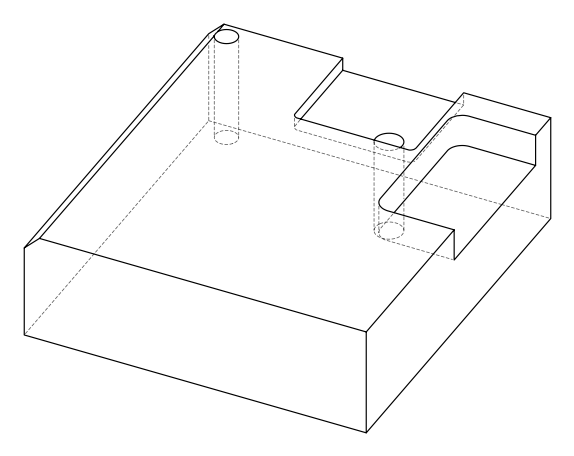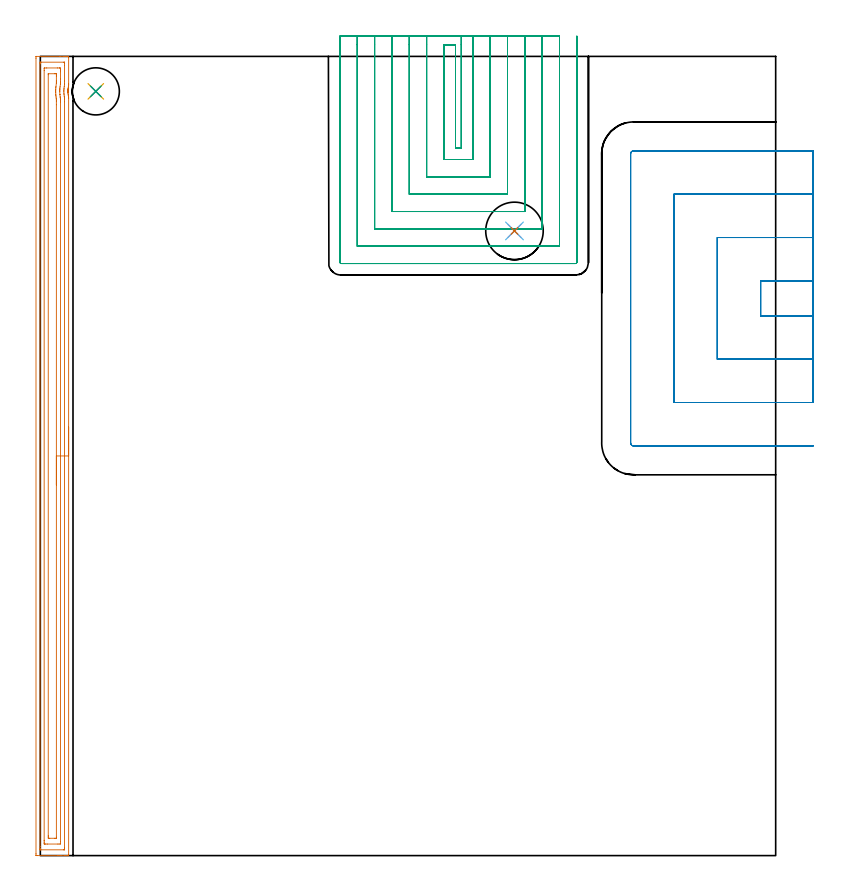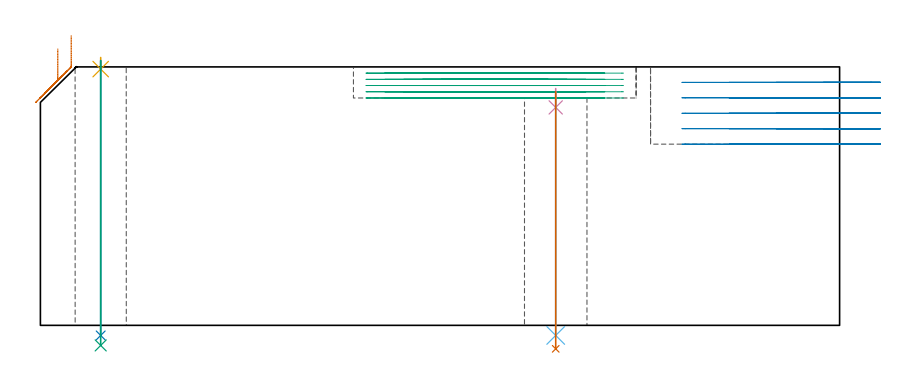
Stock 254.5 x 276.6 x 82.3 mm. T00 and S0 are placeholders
(PLAN: 9 operations, 7 tool changes, 38.2 min)
(1 AREA_MILL | FG_CHAMFER_SURFACE | UGT0205_001 | 9.13 min | 17659 mm3)
(2 MILL_SLOT | SLOT_PARTIAL_RECTANGULAR | UGT0201_136 | Follow Part, ap 5, ae 75% | 9.23 min | 179551 mm3)
(3 MILL_SLOT_1 | SLOT_PARTIAL_RECTANGULAR_1 | NXT0201_009 | Follow Part, ap 2, ae 75% | 18.45 min | 67374 mm3)
(4 SPOT_DRILL | STEP1HOLE | NXT0321_9005460120000 | 0.05 min | 180 mm3)
(5 SPOT_DRILL_1 | STEP1HOLE_1 | NXT0321_9005460120000 | 0.03 min | 0 mm3)
(6 DRILL_THROUGH_HOLE_INTO_CENTER | STEP1HOLE | NXT0301_065 | 0.31 min | 4891 mm3)
(7 DRILL_TO_ENLARGE_THROUGH_HOLE | STEP1HOLE | UGT0301_265 | 0.33 min | 17441 mm3)
(8 DRILL_THROUGH_HOLE_INTO_CENTER_1 | STEP1HOLE_1 | NXT0301_065 | 0.35 min | 5696 mm3)
(9 DRILL_TO_ENLARGE_THROUGH_HOLE_1 | STEP1HOLE_1 | UGT0301_287 | 0.36 min | 11457 mm3)
(TOOL UGT0205_001 | Chamfer Mill 20 x 3 x 45 deg. | D20 FL50 Z2)
(TOOL UGT0201_136 | Carbide End Mill 20.0 | D20 FL30 Z4)
(TOOL NXT0201_009 | ENDMILL 8mm [2P460-0800-NA 1630] | D8 FL26 Z6)
(TOOL NXT0321_9005460120000 | NC Spot Drill, 142deg, 12mm, Carbide, Uncoated | D12 PA142 FL30 Z2)
(TOOL NXT0301_065 | Carbide Drill 9.4mm [860.1-0940-075A1-MM 2214] | D9.4 PA140 FL98 Z2)
(TOOL UGT0301_265 | Twist Drill 19.9 mm | D19.9 PA118 FL140 Z2)
(TOOL UGT0301_287 | Twist Drill 16.3 mm | D16.3 PA118 FL125 Z2)
(OP 1 AREA_MILL)
G17 G21 G94 G90
T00 M6
G54
G17 G0 G90 X9.796 Y148.318 S1061 M3
G43 Z92.3 H0
Z92.296
G94 G1 Y148.28 Z91.425 F250.
Y148.166 Z90.56
Y147.977 Z89.708
Y147.714 Z88.876
Y147.381 Z88.07
Y146.978 Z87.296
Y146.509 Z86.561
Y145.978 Z85.869
Y145.388 Z85.225
X9.797 Y144.745 Z84.636
Y144.053 Z84.105
Y143.317 Z83.636
Y142.544 Z83.233
Y141.738 Z82.9
Y140.906 Z82.637
Y140.054 Z82.449
Y139.189 Z82.335
Y138.317 Z82.297
X9.8 Y0.178 Z82.3
X9.804 Y0.01 Z82.295
X9.646 Y0.003 Z82.138
X9.487 Y0. Z81.987
X9.241 Z81.74
X8.535 Z81.03
X7.305 Z79.802
X6.781 Z79.275
X6.166 Z78.661
X-1.112 Z71.386
X-1.377 Y0.003 Z71.121
X-1.492 Y0.01 Z71.006
X-1.499 Y0.128 Z70.999
X-1.5 Y0.627 Z71.
Y275.973
X-1.495 Y276.476 Z71.003
X-1.492 Y276.59 Z71.006
X-1.374 Y276.6 Z71.124
X6.781 Z79.275
X8.182 Z80.678
X8.535 Z81.03
X9.241 Z81.74
X9.488 Z81.987
X9.646 Y276.597 Z82.138
X9.797 Y276.59 Z82.289
X9.8 Y276.42 Z82.3
X9.799 Y267.031 Z82.299
X9.8 Y266.947 Z82.298
X9.785 Y266.498 Z82.275
X9.746 Y266.274 Z82.244
X9.703 Y266.054 Z82.202
X9.675 Y265.904 Z82.174
X9.622 Y265.533 Z82.122
X9.615 Y265.463 Z82.115
X9.595 Y265.245 Z82.089
X9.586 Y265.161 Z82.081
X9.576 Y264.969 Z82.07
X9.57 Y264.844 Z82.063
X9.562 Y264.714 Z82.057
Y264.667 Z82.058
X9.564 Y264.506 Z82.053
Y264.351 Z82.054
X9.563 Y264.267 Z82.058
X9.564 Y264.237 Z82.06
X9.57 Y264.153 Z82.063
X9.574 Y264.056 Z82.07
X9.587 Y263.82 Z82.085
X9.634 Y263.374 Z82.133
X9.675 Y263.097 Z82.174
X9.737 Y262.788 Z82.236
X9.768 Y262.64 Z82.267
X9.786 Y262.558 Z82.284
X9.787 Y262.48 Z82.286
X9.794 Y262.037 Z82.293
X9.797 Y138.317 Z82.297
X8.382 Z80.882
X8.385 Y2.567 Z80.885
X8.384 Y2.415 Z80.884
X8.379 Y2.045 Z80.879
X8.375 Y2.01 Z80.875
X8.309 Y2.006 Z80.809
X8.2 Y2.002 Z80.7
X8.064 Y2. Z80.564
X0.172 Y2.001 Z72.672
X-0.017 Y2.004 Z72.483
X-0.05 Y2.008 Z72.45
X-0.079 Y2.013 Z72.421
X-0.08 Y2.056 Z72.42
X-0.084 Y2.262 Z72.416
X-0.085 Y2.415 Z72.415
X-0.086 Y3.157 Z72.414
X-0.085 Y274.033 Z72.415
X-0.084 Y274.185 Z72.416
X-0.079 Y274.555 Z72.421
X-0.075 Y274.59 Z72.425
X-0.009 Y274.594 Z72.491
X0.1 Y274.598 Z72.6
X0.236 Y274.6 Z72.736
X8.128 Y274.599 Z80.628
X8.316 Y274.596 Z80.816
X8.35 Y274.592 Z80.85
X8.379 Y274.587 Z80.879
X8.38 Y274.544 Z80.88
X8.384 Y274.339 Z80.884
X8.385 Y274.185 Z80.885
X8.386 Y273.443 Z80.886
X8.385 Y268.08 Z80.885
Y267.927
X8.383 Y267.188 Z80.883
X8.38 Y267.033 Z80.88
X8.374 Y266.85 Z80.874
X8.273 Y266.139 Z80.773
X8.205 Y265.582 Z80.705
X8.177 Y265.245 Z80.677
X8.152 Y264.741 Z80.652
Y264.351
X8.174 Y263.825 Z80.674
X8.201 Y263.457 Z80.701
X8.277 Y262.827 Z80.777
X8.315 Y262.563 Z80.815
X8.372 Y262.194 Z80.872
X8.378 Y261.83 Z80.878
X8.379 Y261.669 Z80.879
Y260.934
X8.382 Y138.317 Z80.882
X6.968 Z79.468
X6.971 Y4.903 Z79.471
X6.966 Y4.203 Z79.466
X6.964 Y4.016 Z79.464
X6.781 Y4.01 Z79.281
X6.102 Y4.001 Z78.602
X2.396 Y4. Z74.896
X1.716 Y4.003 Z74.216
X1.519 Y4.009 Z74.019
X1.335 Y4.018 Z73.835
X1.332 Y4.203 Z73.832
X1.33 Y4.396 Z73.83
X1.329 Y5.097 Z73.829
X1.328 Y5.291 Z73.828
X1.329 Y271.697 Z73.829
X1.334 Y272.397 Z73.834
X1.335 Y272.584 Z73.835
X1.519 Y272.59 Z74.019
X2.198 Y272.599 Z74.698
X5.904 Y272.6 Z78.404
X6.585 Y272.597 Z79.085
X6.781 Y272.59 Z79.281
X6.964 Y272.582 Z79.464
X6.968 Y272.397 Z79.468
X6.97 Y272.205 Z79.47
X6.971 Y271.503 Z79.471
Y271.309
Y268.821
Y268.628
X6.969 Y267.927 Z79.469
X6.967 Y267.737 Z79.467
X6.953 Y267.033 Z79.453
X6.826 Y266.093 Z79.326
X6.781 Y265.664 Z79.281
X6.754 Y265.272 Z79.254
X6.753 Y265.245 Z79.253
X6.74 Y264.823 Z79.24
X6.733 Y264.4 Z79.233
X6.734 Y264.351 Z79.234
X6.772 Y263.467 Z79.272
Y263.457
X6.781 Y263.344 Z79.281
X6.869 Y262.563 Z79.369
X6.882 Y262.46 Z79.382
X6.945 Y262.03 Z79.445
X6.958 Y261.933 Z79.458
X6.961 Y261.846 Z79.461
X6.964 Y261.669 Z79.464
X6.965 Y261.482 Z79.465
Y260.775
X6.968 Y138.317 Z79.468
X5.554 Z78.054
X5.557 Y6.345 Z78.057
X5.555 Y6.164 Z78.055
X5.551 Y6.021 Z78.051
X5.549 Y6.009 Z78.049
X5.541 Y6.006 Z78.041
X5.515 Y6.002 Z78.015
X5.461 Y6.001 Z77.961
X5.027 Y6. Z77.527
X3.264 Z75.764
X2.841 Y6.01 Z75.341
X2.749 Y6.018 Z75.249
X2.746 Y6.081 Z75.246
X2.745 Y6.148 Z75.245
X2.743 Y6.531 Z75.243
Y6.885
Y270.255
X2.745 Y270.436 Z75.245
X2.749 Y270.579 Z75.249
X2.751 Y270.591 Z75.251
X2.759 Y270.594 Z75.259
X2.785 Y270.598 Z75.285
X2.839 Y270.599 Z75.339
X5.036 Y270.6 Z77.536
X5.459 Y270.59 Z77.959
X5.55 Y270.582 Z78.05
X5.553 Y270.518 Z78.053
X5.555 Y270.452 Z78.055
X5.557 Y270.069 Z78.057
Y269.715
X5.555 Y268.283 Z78.055
X5.552 Y267.927 Z78.052
X5.545 Y267.399 Z78.045
X5.407 Y266.139 Z77.907
X5.375 Y265.785 Z77.875
X5.342 Y265.245 Z77.842
X5.328 Y264.939 Z77.828
X5.324 Y264.351 Z77.824
X5.334 Y264.038 Z77.834
X5.362 Y263.457 Z77.862
X5.385 Y263.093 Z77.885
X5.441 Y262.563 Z77.941
X5.493 Y262.088 Z77.993
X5.544 Y261.669 Z78.044
X5.549 Y261.138 Z78.049
X5.551 Y259.881 Z78.051
X5.554 Y138.317 Z78.054
Y137.446 Z78.092
Y136.581 Z78.206
Y135.729 Z78.395
Y134.897 Z78.657
Y134.091 Z78.991
Y133.317 Z79.394
Y132.582 Z79.863
Y131.889 Z80.394
Y131.246 Z80.983
Y130.657 Z81.626
Y130.126 Z82.318
Y129.657 Z83.054
Y129.254 Z83.828
Y128.92 Z84.634
Y128.658 Z85.466
Y128.469 Z86.318
Y128.356 Z87.183
Y128.317 Z88.054
G0 Z92.3
M5
M2
(OP 2 MILL_SLOT)
G17 G21 G94 G90
T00 M6
G54
G17 G0 G90 X267.5 Y198.9 S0 M3
G43 Z92.3 H0
Z77.38
G94 G1 X264.5 F250.
X249.3 F500.
Y186.8
X264.5
X267.5 F250.
Y213.9
X264.5
X234.3 F500.
Y171.8
X264.5
X267.5 F250.
Y228.9
X264.5
X219.3 F500.
Y156.8
X264.5
X267.5 F250.
Y243.9
X264.5
X205.3 F500.
G3 X204.3 Y242.9 R1.
G1 Y142.8
G3 X205.3 Y141.8 R1.
G1 X264.5
X267.5 F250.
G0 Y198.9 Z72.46
G1 X264.5
X249.3 F500.
Y186.8
X264.5
X267.5 F250.
Y213.9
X264.5
X234.3 F500.
Y171.8
X264.5
X267.5 F250.
Y228.9
X264.5
X219.3 F500.
Y156.8
X264.5
X267.5 F250.
Y243.9
X264.5
X205.3 F500.
G3 X204.3 Y242.9 R1.
G1 Y142.8
G3 X205.3 Y141.8 R1.
G1 X264.5
X267.5 F250.
G0 Y198.9 Z67.54
G1 X264.5
X249.3 F500.
Y186.8
X264.5
X267.5 F250.
Y213.9
X264.5
X234.3 F500.
Y171.8
X264.5
X267.5 F250.
Y228.9
X264.5
X219.3 F500.
Y156.8
X264.5
X267.5 F250.
Y243.9
X264.5
X205.3 F500.
G3 X204.3 Y242.9 R1.
G1 Y142.8
G3 X205.3 Y141.8 R1.
G1 X264.5
X267.5 F250.
G0 Y198.9 Z62.62
G1 X264.5
X249.3 F500.
Y186.8
X264.5
X267.5 F250.
Y213.9
X264.5
X234.3 F500.
Y171.8
X264.5
X267.5 F250.
Y228.9
X264.5
X219.3 F500.
Y156.8
X264.5
X267.5 F250.
Y243.9
X264.5
X205.3 F500.
G3 X204.3 Y242.9 R1.
G1 Y142.8
G3 X205.3 Y141.8 R1.
G1 X264.5
X267.5 F250.
G0 Y198.9 Z57.7
G1 X264.5
X249.3 F500.
Y186.8
X264.5
X267.5 F250.
Y213.9
X264.5
X234.3 F500.
Y171.8
X264.5
X267.5 F250.
Y228.9
X264.5
X219.3 F500.
Y156.8
X264.5
X267.5 F250.
Y243.9
X264.5
X205.3 F500.
G3 X204.3 Y242.9 R1.
G1 Y142.8
G3 X205.3 Y141.8 R1.
G1 X264.5
X267.5 F250.
G0 Z92.3
M5
M2
(OP 3 MILL_SLOT_1)
G17 G21 G94 G90
T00 M6
G54
G17 G0 G90 X145.7 Y283.6 S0 M3
G43 Z92.3 H1
Z80.32
G94 G1 Y280.6 F250.
Y244.9 F500.
X143.7
Y280.6
X139.7
Y240.9
X149.7
Y280.6
Y283.6 F250.
X133.7
Y280.6
Y234.9 F500.
X155.7
Y280.6
Y283.6 F250.
X127.7
Y280.6
Y228.9 F500.
X161.7
Y280.6
Y283.6 F250.
X121.7
Y280.6
Y222.9 F500.
X167.7
Y280.6
Y283.6 F250.
X115.7
Y280.6
Y216.9 F500.
X173.7
Y280.6
Y283.6 F250.
X109.7
Y280.6
Y210.9 F500.
X179.7
Y280.6
Y283.6 F250.
X103.7
Y280.6
Y205.4 F500.
G3 X104.2 Y204.9 R0.5
G1 X185.2
G3 X185.7 Y205.4 R0.5
G1 Y280.6
Y283.6 F250.
G0 X145.7 Z78.34
G1 Y280.6
Y244.9 F500.
X143.7
Y280.6
X139.7
Y240.9
X149.7
Y280.6
Y283.6 F250.
X133.7
Y280.6
Y234.9 F500.
X155.7
Y280.6
Y283.6 F250.
X127.7
Y280.6
Y228.9 F500.
X161.7
Y280.6
Y283.6 F250.
X121.7
Y280.6
Y222.9 F500.
X167.7
Y280.6
Y283.6 F250.
X115.7
Y280.6
Y216.9 F500.
X173.7
Y280.6
Y283.6 F250.
X109.7
Y280.6
Y210.9 F500.
X179.7
Y280.6
Y283.6 F250.
X103.7
Y280.6
Y205.4 F500.
G3 X104.2 Y204.9 R0.5
G1 X185.2
G3 X185.7 Y205.4 R0.5
G1 Y280.6
Y283.6 F250.
G0 X145.7 Z76.36
G1 Y280.6
Y244.9 F500.
X143.7
Y280.6
X139.7
Y240.9
X149.7
Y280.6
Y283.6 F250.
X133.7
Y280.6
Y234.9 F500.
X155.7
Y280.6
Y283.6 F250.
X127.7
Y280.6
Y228.9 F500.
X161.7
Y280.6
Y283.6 F250.
X121.7
Y280.6
Y222.9 F500.
X167.7
Y280.6
Y283.6 F250.
X115.7
Y280.6
Y216.9 F500.
X173.7
Y280.6
Y283.6 F250.
X109.7
Y280.6
Y210.9 F500.
X179.7
Y280.6
Y283.6 F250.
X103.7
Y280.6
Y205.4 F500.
G3 X104.2 Y204.9 R0.5
G1 X185.2
G3 X185.7 Y205.4 R0.5
G1 Y280.6
Y283.6 F250.
G0 X145.7 Z74.38
G1 Y280.6
Y244.9 F500.
X143.7
Y280.6
X139.7
Y240.9
X149.7
Y280.6
Y283.6 F250.
X133.7
Y280.6
Y234.9 F500.
X155.7
Y280.6
Y283.6 F250.
X127.7
Y280.6
Y228.9 F500.
X161.7
Y280.6
Y283.6 F250.
X121.7
Y280.6
Y222.9 F500.
X167.7
Y280.6
Y283.6 F250.
X115.7
Y280.6
Y216.9 F500.
X173.7
Y280.6
Y283.6 F250.
X109.7
Y280.6
Y210.9 F500.
X179.7
Y280.6
Y283.6 F250.
X103.7
Y280.6
Y205.4 F500.
G3 X104.2 Y204.9 R0.5
G1 X185.2
G3 X185.7 Y205.4 R0.5
G1 Y280.6
Y283.6 F250.
G0 X145.7 Z72.4
G1 Y280.6
Y244.9 F500.
X143.7
Y280.6
X139.7
Y240.9
X149.7
Y280.6
Y283.6 F250.
X133.7
Y280.6
Y234.9 F500.
X155.7
Y280.6
Y283.6 F250.
X127.7
Y280.6
Y228.9 F500.
X161.7
Y280.6
Y283.6 F250.
X121.7
Y280.6
Y222.9 F500.
X167.7
Y280.6
Y283.6 F250.
X115.7
Y280.6
Y216.9 F500.
X173.7
Y280.6
Y283.6 F250.
X109.7
Y280.6
Y210.9 F500.
X179.7
Y280.6
Y283.6 F250.
X103.7
Y280.6
Y205.4 F500.
G3 X104.2 Y204.9 R0.5
G1 X185.2
G3 X185.7 Y205.4 R0.5
G1 Y280.6
Y283.6 F250.
G0 Z92.3
M5
M2
(OP 4 SPOT_DRILL)
G17 G21 G94 G90
T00 M6
G54
G17 G0 G90 X164.1 Y216.2 S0 M3
G43 Z92.3 H0
G94 G81 G98 Z69.4 F250. R75.4
G80
M5
M2
(OP 5 SPOT_DRILL_1)
G17 G21 G94 G90
T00 M6
G54
G17 G0 G90 X19.2 Y264.5 S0 M3
G43 Z92.3 H0
G94 G81 G98 Z81.598 F250. R85.3
G80
M5
M2
(OP 6 DRILL_THROUGH_HOLE_INTO_CENTER)
G17 G21 G94 G90
T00 M6
G54
G17 G0 G90 X164.1 Y216.2 S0 M3
G43 Z92.3 H1
G94 G73 G98 Z-3.211 F250. Q8.401 R74.4
G80
M5
M2
(OP 7 DRILL_TO_ENLARGE_THROUGH_HOLE)
G17 G21 G94 G90
T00 M6
G54
G17 G0 G90 X164.1 Y216.2 S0 M3
G43 Z92.3 H0
G94 G73 G98 Z-7.479 F250. Q15.976 R74.4
G80
M5
M2
(OP 8 DRILL_THROUGH_HOLE_INTO_CENTER_1)
G17 G21 G94 G90
T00 M6
G54
G17 G0 G90 X19.2 Y264.5 S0 M3
G43 Z92.3 H1
G94 G73 G98 Z-3.211 F250. Q8.551 R84.3
G80
M5
M2
(OP 9 DRILL_TO_ENLARGE_THROUGH_HOLE_1)
G17 G21 G94 G90
T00 M6
G54
G17 G0 G90 X19.2 Y264.5 S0 M3
G43 Z92.3 H0
G94 G73 G98 Z-6.397 F250. Q14.783 R84.3
G80
M5
M2
